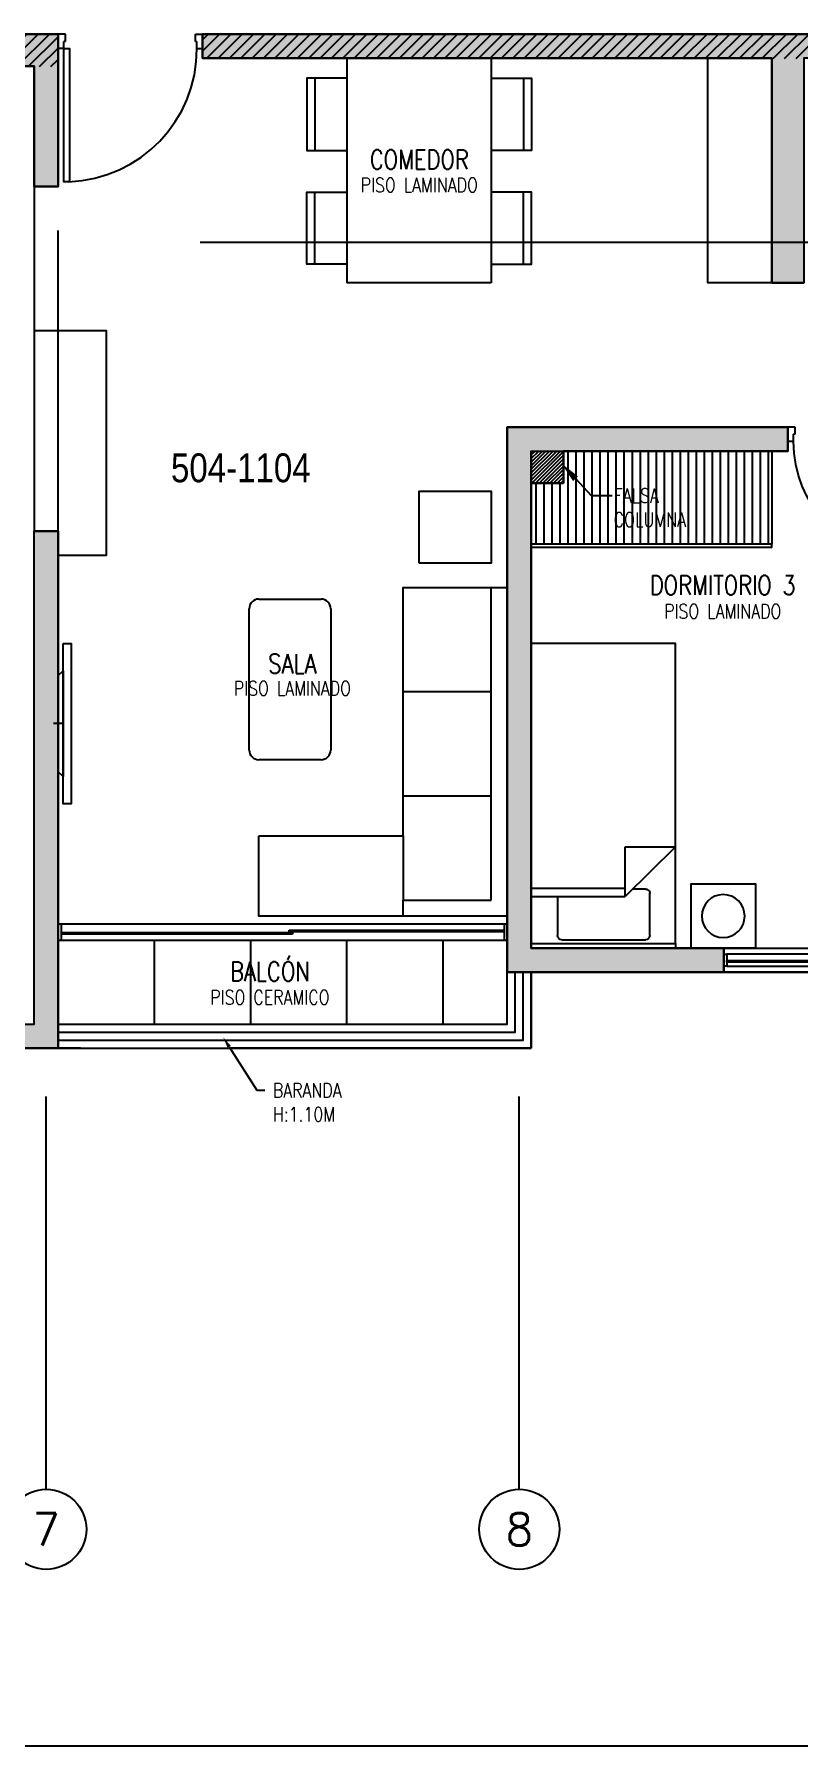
# Model space of a CAD drawing. Header units: millimetres. Extents: x -3 to 53, y -269 to 39.
# Drawn here: x 12 to 16.77, y -70.6 to -59.93 of the extents above; entities that cross this region are included whole.
import ezdxf
from ezdxf import colors
from ezdxf.entities.mleader import LeaderData, LeaderLine
from ezdxf.enums import TextEntityAlignment as Align
from ezdxf.math import Vec2, Vec3

# ---------------------------------------------------------------- set-up
doc = ezdxf.new("R2010")
doc.units = ezdxf.units.MM
doc.header["$LTSCALE"] = 15
for name, pattern in [('CENTER', [2, 1.25, -0.25, 0.25, -0.25]), ('HIDDEN2', [0.1875, 0.125, -0.0625]), ('PHANTOM', [63.5, 31.75, -6.35, 6.35, -6.35, 6.35, -6.35]), ('PHANTOM2', [1.25, 0.625, -0.125, 0.125, -0.125, 0.125, -0.125])]:
    doc.linetypes.add(name, pattern=pattern)
doc.layers.get('0').update_dxf_attribs({"color": 250})
for name, color, linetype in [('A-BARANDAS', 250, 'Continuous'), ('A-CORTE', 250, 'CENTER'), ('A-EJES', 251, 'PHANTOM'), ('A-EST HATCH', 250, 'Continuous'), ('A-EST PLACAS', 250, 'Continuous'), ('A-EST VIGAS', 250, 'HIDDEN2'), ('A-HATCH', 250, 'Continuous'), ('A-MOBILIARIO', 250, 'Continuous'), ('A-MURO BAJO', 251, 'Continuous'), ('A-NUMERACIONDEP', 251, 'Continuous'), ('A-PROYECCIONES', 250, 'HIDDEN2'), ('A-TEXTO-ACABADO PISO', 250, 'Continuous'), ('A-TEXTO-AMBIENTE', 252, 'Continuous'), ('A-TEXTO-INDICACIONES', 250, 'Continuous'), ('DLP_MOBILIARIO FIJO', 250, 'Continuous'), ('L-03_EQUIP-ACCES', 160, 'Continuous'), ('L13 Texto Grande', 150, 'Continuous'), ('MURO CF 60', 250, 'Continuous')]:
    doc.layers.add(name, color=color, linetype=linetype)
doc.layers.add('A-MUROS', color=252, linetype='Continuous', lineweight=30)
doc.styles.add('R80', font='ARIALN.TTF', dxfattribs={"height": 2.03})
doc.styles.add('ROMANS', font='romans.shx', dxfattribs={"width": 0.8})
doc.styles.add('TXT_COTAS', font='romans.shx', dxfattribs={"width": 0.8})
pattern_1 = [(45, (359.99941, -63.45593), (-0.035355339, 0.035355339), [])]

# ---------------------------------------------------------------- blocks, each defined once
blk = doc.blocks.new('A$C2493226f')
at = {"layer": 'L13 Texto Grande'}
blk.add_lwpolyline([(0, -1.1), (42.529, -1.1)], dxfattribs=at)
blk = doc.blocks.new('_Dot')
at = {"color": 0, "linetype": 'ByBlock', "lineweight": -2}
blk.add_line((-0.5, 0), (-1, 0), dxfattribs=at)
at = {"color": 0, "linetype": 'ByBlock', "const_width": 0.5}
blk.add_lwpolyline([(-0.25, 0, 1), (0.25, 0, 1)], format="xyb", close=True, dxfattribs=at)
blk = doc.blocks.new('EST.PT')
at = {"layer": 'A-EST HATCH'}
h = blk.add_hatch(color=256, dxfattribs=at)
h.dxf.hatch_style = 1
h.paths.add_polyline_path([(39.55, -2.74), (39.55, 3.325), (38.05, 3.325), (38.05, 2.575), (37.9, 2.575), (37.9, 3.525), (39.7, 3.525), (39.7, 2.65), (41.2, 2.65), (41.2, 3.15), (41.35, 3.15), (41.35, 2.45), (39.7, 2.45), (39.7, -2.74)])
h.paths.add_polyline_path([(18.45, 7.325), (20.05, 7.325), (20.05, 10.425), (18.85, 10.425), (18.85, 10.575), (20.2, 10.575), (20.2, 7.175), (18.45, 7.175)])
h.paths.add_polyline_path([(17.65, 10.575), (17.5, 10.575), (17.5, 7.175), (17.65, 7.175)])
h.paths.add_polyline_path([(12.15, 11.05), (11.85, 11.05), (11.85, 10.9), (12, 10.9), (12, 7.825), (12.15, 7.825)])
h.paths.add_polyline_path([(15.1, 10.425), (15.1, 7.325), (16.7, 7.325), (16.7, 7.175), (14.95, 7.175), (14.95, 10.575), (16.3, 10.575), (16.3, 10.425)])
h.paths.add_polyline_path([(5.85, 10.9), (5.25, 10.9), (5.25, 11.05), (6, 11.05), (6, 7.65), (4.85, 7.65), (4.85, 7.8), (5.85, 7.8)])
h.paths.add_polyline_path([(4.05, 11.05), (4.05, 7.65), (3.9, 7.65), (3.9, 11.05)])
h.paths.add_polyline_path([(3.1, 7.8), (1.5, 7.8), (1.5, 10.9), (2.7, 10.9), (2.7, 11.05), (1.35, 11.05), (1.35, 7.65), (3.1, 7.65)])
h.paths.add_polyline_path([(5.85, -2.65), (5.25, -2.65), (5.25, -2.8), (6, -2.8), (6, 0.6), (4.85, 0.6), (4.85, 0.45), (5.85, 0.45)])
h.paths.add_polyline_path([(4.05, -2.8), (4.05, 0.6), (3.9, 0.6), (3.9, -2.8)])
h.paths.add_polyline_path([(3.1, 0.45), (1.5, 0.45), (1.5, -2.65), (2.7, -2.65), (2.7, -2.8), (1.35, -2.8), (1.35, 0.6), (3.1, 0.6)])
h.paths.add_polyline_path([(8.7, 0.7), (8.85, 0.7), (8.85, -2.65), (9, -2.65), (9, -2.8), (8.7, -2.8)])
h.paths.add_polyline_path([(18.45, 0.925), (20.05, 0.925), (20.05, -2.175), (18.85, -2.175), (18.85, -2.325), (20.2, -2.325), (20.2, 1.075), (18.45, 1.075)])
h.paths.add_polyline_path([(17.65, -2.325), (17.5, -2.325), (17.5, 1.075), (17.65, 1.075)])
h.paths.add_polyline_path([(12.15, -2.8), (11.85, -2.8), (11.85, -2.65), (12, -2.65), (12, 0.425), (12.15, 0.425)])
h.paths.add_polyline_path([(15.1, -2.175), (15.1, 0.925), (16.7, 0.925), (16.7, 1.075), (14.95, 1.075), (14.95, -2.325), (16.3, -2.325), (16.3, -2.175)])
h.paths.add_polyline_path([(31.6, 7.325), (30, 7.325), (30, 10.425), (31.2, 10.425), (31.2, 10.575), (29.85, 10.575), (29.85, 7.175), (31.6, 7.175)])
h.paths.add_polyline_path([(32.4, 10.575), (32.55, 10.575), (32.55, 7.175), (32.4, 7.175)])
h.paths.add_polyline_path([(38.2, 11.05), (38.2, 10.9), (38.05, 10.9), (38.05, 7.825), (37.9, 7.825), (37.9, 11.05)])
h.paths.add_polyline_path([(34.95, 10.425), (34.95, 7.325), (33.35, 7.325), (33.35, 7.175), (35.1, 7.175), (35.1, 10.575), (33.75, 10.575), (33.75, 10.425)])
h.paths.add_polyline_path([(39.7, 5.8), (41.35, 5.8), (41.35, 5.1), (41.2, 5.1), (41.2, 5.6), (39.7, 5.6), (39.7, 4.725), (37.9, 4.725), (37.9, 5.675), (38.05, 5.675), (38.05, 4.925), (39.55, 4.925), (39.55, 10.99), (39.7, 10.99)])
h.paths.add_polyline_path([(44.2, 10.9), (44.8, 10.9), (44.8, 11.05), (44.05, 11.05), (44.05, 7.65), (45.2, 7.65), (45.2, 7.8), (44.2, 7.8)])
h.paths.add_polyline_path([(46, 11.05), (46, 7.65), (46.15, 7.65), (46.15, 11.05)])
h.paths.add_polyline_path([(46.95, 7.8), (48.55, 7.8), (48.55, 10.9), (47.35, 10.9), (47.35, 11.05), (48.7, 11.05), (48.7, 7.65), (46.95, 7.65)])
h.paths.add_polyline_path([(46, -2.8), (46, 0.6), (46.15, 0.6), (46.15, -2.8)])
h.paths.add_polyline_path([(46.95, 0.45), (48.55, 0.45), (48.55, -2.65), (47.35, -2.65), (47.35, -2.8), (48.7, -2.8), (48.7, 0.6), (46.95, 0.6)])
h.paths.add_polyline_path([(41.35, 0.7), (41.2, 0.7), (41.2, -2.65), (41.05, -2.65), (41.05, -2.8), (41.35, -2.8)])
h.paths.add_polyline_path([(31.6, 0.925), (30, 0.925), (30, -2.175), (31.2, -2.175), (31.2, -2.325), (29.85, -2.325), (29.85, 1.075), (31.6, 1.075)])
h.paths.add_polyline_path([(32.4, -2.325), (32.55, -2.325), (32.55, 1.075), (32.4, 1.075)])
h.paths.add_polyline_path([(37.9, -2.8), (38.2, -2.8), (38.2, -2.65), (38.05, -2.65), (38.05, 0.425), (37.9, 0.425)])
h.paths.add_polyline_path([(34.95, -2.175), (34.95, 0.925), (33.35, 0.925), (33.35, 1.075), (35.1, 1.075), (35.1, -2.325), (33.75, -2.325), (33.75, -2.175)])
h.paths.add_polyline_path([(10.35, 3.525), (12.15, 3.525), (12.15, 2.575), (12, 2.575), (12, 3.325), (10.5, 3.325), (10.5, -2.74), (10.35, -2.74), (10.35, 2.45), (8.7, 2.45), (8.7, 3.15), (8.85, 3.15), (8.85, 2.65), (10.35, 2.65)])
h.paths.add_polyline_path([(44.05, -2.8), (44.05, 0.6), (45.2, 0.6), (45.2, 0.45), (44.2, 0.45), (44.2, -2.65), (44.8, -2.65), (44.8, -2.8)])
h.paths.add_polyline_path([(46.953, 5.55), (47.1, 5.55), (47.1, 6.75), (44.95, 6.75), (44.95, 6.6), (45.4, 6.6), (45.4, 5), (45.6, 5), (45.6, 6.6), (46.95, 6.6), (46.95, 5.55)], flags=17)
h.paths.add_polyline_path([(46.953, 2.7), (47.1, 2.7), (47.1, 1.5), (44.95, 1.5), (44.95, 1.65), (45.4, 1.65), (45.4, 3.25), (45.6, 3.25), (45.6, 1.65), (46.95, 1.65), (46.95, 2.7)], flags=17)
h.paths.add_polyline_path([(41.2, 4.2), (44.05, 4.2), (44.05, 6.75), (44.2, 6.75), (44.2, 4.2), (46.95, 4.2), (46.95, 4.8), (47.1, 4.8), (47.1, 4.2), (49.9, 4.2), (49.9, 8.15), (49.85, 8.15), (49.85, 8.25), (50.05, 8.25), (50.05, 0), (49.85, 0), (49.85, 0.1), (49.9, 0.1), (49.9, 4.05), (47.1, 4.05), (47.1, 3.45), (46.95, 3.45), (46.95, 4.05), (44.2, 4.05), (44.2, 1.5), (44.05, 1.5), (44.05, 4.05), (41.2, 4.05)])
h.paths.add_polyline_path([(41.35, 11.05), (41.35, 7.55), (41.2, 7.55), (41.2, 10.9), (41.05, 10.9), (41.05, 11.05)])
h.paths.add_polyline_path([(10.35, 10.99), (10.35, 5.8), (8.7, 5.8), (8.7, 5.1), (8.85, 5.1), (8.85, 5.6), (10.35, 5.6), (10.35, 4.725), (12.15, 4.725), (12.15, 5.675), (12, 5.675), (12, 4.925), (10.5, 4.925), (10.5, 10.99)])
h.paths.add_polyline_path([(2.95, 4.2), (0.15, 4.2), (0.15, 8.15), (0.2, 8.15), (0.2, 8.25), (0, 8.25), (0, 0), (0.2, 0), (0.2, 0.1), (0.15, 0.1), (0.15, 4.05), (2.95, 4.05), (2.95, 3.45), (3.1, 3.45), (3.1, 4.05), (5.85, 4.05), (5.85, 1.5), (6, 1.5), (6, 4.05), (8.85, 4.05), (8.85, 4.2), (6, 4.2), (6, 6.75), (5.85, 6.75), (5.85, 4.2), (3.1, 4.2), (3.1, 4.8), (2.95, 4.8)])
h.paths.add_polyline_path([(8.7, 11.05), (9, 11.05), (9, 10.9), (8.85, 10.9), (8.85, 7.55), (8.7, 7.55)])
h.paths.add_polyline_path([(3.097, 5.55), (2.95, 5.55), (2.95, 6.75), (5.1, 6.75), (5.1, 6.6), (4.65, 6.6), (4.65, 5), (4.45, 5), (4.45, 6.6), (3.1, 6.6), (3.1, 5.55)], flags=17)
h.paths.add_polyline_path([(3.097, 2.7), (2.95, 2.7), (2.95, 1.5), (5.1, 1.5), (5.1, 1.65), (4.65, 1.65), (4.65, 3.25), (4.45, 3.25), (4.45, 1.65), (3.1, 1.65), (3.1, 2.7)], flags=17)
h.paths.add_polyline_path([(23.35, 4.725), (23.2, 4.725), (23.2, 8.425), (23.35, 8.425)])
h.paths.add_polyline_path([(27.6, 4.725), (37, 4.725), (37, 4.875), (33.45, 4.875), (33.45, 6.275), (33.25, 6.275), (33.25, 4.875), (30.35, 4.875), (30.35, 6.275), (30.2, 6.275), (30.2, 4.875), (27.8, 4.875), (27.8, 6.125), (29.45, 6.125), (29.45, 6.275), (27.175, 6.275), (27.175, 6.125), (27.6, 6.125)])
h.paths.add_polyline_path([(27.15, 4.725), (25.15, 4.725), (25.15, 4.875), (27, 4.875), (27, 8.275), (25.15, 8.275), (25.15, 8.425), (27, 8.425), (27, 10.575), (27.85, 10.575), (27.85, 10.425), (27.15, 10.425)])
h.paths.add_polyline_path([(22.45, 6.125), (22.45, 4.725), (13.05, 4.725), (13.05, 4.875), (16.6, 4.875), (16.6, 6.275), (16.8, 6.275), (16.8, 4.875), (19.7, 4.875), (19.7, 6.275), (19.85, 6.275), (19.85, 4.875), (22.25, 4.875), (22.25, 6.125), (20.6, 6.125), (20.6, 6.275), (22.845, 6.275), (22.845, 6.125)])
h.paths.add_polyline_path([(22.87, 10.425), (22.2, 10.425), (22.2, 10.575), (23.02, 10.575), (23.02, 4.725), (22.87, 4.725)])
h.paths.add_polyline_path([(23.02, 1.95), (23.02, -2.325), (22.2, -2.325), (22.2, -2.175), (22.87, -2.175), (22.87, 1.95)])
h.paths.add_polyline_path([(21.05, 1.975), (21.05, 2.125), (22.82, 2.125), (22.82, 3.375), (20.3, 3.375), (20.3, 1.975), (20.15, 1.975), (20.15, 3.375), (16.8, 3.375), (16.8, 1.975), (16.6, 1.975), (16.6, 3.375), (13.05, 3.375), (13.05, 3.525), (23.02, 3.525), (23.02, 1.975)])
h.paths.add_polyline_path([(27, 1.95), (27, -1.775), (23.35, -1.775), (23.35, 0.875), (25.7, 0.875), (25.7, 1.425), (26, 1.425), (26, 1.575), (25.55, 1.575), (25.55, 1.025), (23.35, 1.025), (23.35, 3.375), (26, 3.375), (26, 3.525), (23.2, 3.525), (23.2, -1.925), (27, -1.925), (27, -2.325), (27.85, -2.325), (27.85, -2.175), (27.15, -2.175), (27.15, 1.95)])
h.paths.add_polyline_path([(29, 1.975), (29, 2.125), (27.2, 2.125), (27.2, 3.375), (29.75, 3.375), (29.75, 1.975), (29.9, 1.975), (29.9, 3.375), (33.25, 3.375), (33.25, 1.975), (33.45, 1.975), (33.45, 3.375), (37, 3.375), (37, 3.525), (27, 3.525), (27, 1.975)])
at = {"layer": 'A-EST PLACAS'}
for points in [[(10.35, 3.525), (12.15, 3.525), (12.15, 2.575), (12, 2.575), (12, 3.325), (10.5, 3.325), (10.5, -2.74), (10.35, -2.74), (10.35, 2.45), (8.7, 2.45), (8.7, 3.15), (8.85, 3.15), (8.85, 2.65), (10.35, 2.65)], [(21.05, 1.975), (21.05, 2.125), (22.82, 2.125), (22.82, 3.375), (20.3, 3.375), (20.3, 1.975), (20.15, 1.975), (20.15, 3.375), (16.8, 3.375), (16.8, 1.975), (16.6, 1.975), (16.6, 3.375), (13.05, 3.375), (13.05, 3.525), (23.02, 3.525), (23.02, 1.975)], [(15.1, -2.175), (15.1, 0.925), (16.7, 0.925), (16.7, 1.075), (14.95, 1.075), (14.95, -2.325), (16.3, -2.325), (16.3, -2.175)], [(12.15, -2.8), (11.85, -2.8), (11.85, -2.65), (12, -2.65), (12, 0.425), (12.15, 0.425)]]:
    blk.add_lwpolyline(points, close=True, dxfattribs=at)
at = {"layer": 'A-EST VIGAS'}
for p, q in [((12, 2.575), (12, 0.425)), ((12.15, 0.425), (12.15, 2.575)), ((17.5, -2.325), (16.3, -2.325))]:
    blk.add_line(p, q, dxfattribs=at)
blk.add_lwpolyline([(15.1, -2.325), (15.1, -2.8), (12.15, -2.8)], dxfattribs=at)
blk = doc.blocks.new('A$C72FD42DB')
for p, q in [((0.325, 1.4, 0), (1.225, 1.4, 0)), ((0.325, 0), (0.325, 1.4, 0)), ((1.225, 0), (1.225, 1.4, 0)), ((0.325, 0), (1.225, 0))]:
    blk.add_line(p, q)
for points in [[(0.325, 1.285), (0.075, 1.285), (0.075, 0.835), (0.325, 0.835)], [(0.125, 1.285), (0.125, 0.835)], [(1.225, 1.285), (1.475, 1.285), (1.475, 0.835), (1.225, 0.835)], [(1.425, 1.285), (1.425, 0.835)], [(0.325, 0.125), (0.075, 0.125), (0.075, 0.575), (0.325, 0.575)], [(0.125, 0.125), (0.125, 0.575)], [(1.225, 0.125), (1.475, 0.125), (1.475, 0.575), (1.225, 0.575)], [(1.425, 0.125), (1.425, 0.575)]]:
    blk.add_lwpolyline(points)
blk = doc.blocks.new('A$C4BFA03A9')
for points in [[(0.06, -0.5), (0.11, -0.5), (0.11, 0.5), (0.06, 0.5)], [(0.03, -0.3), (0.06, -0.33), (0.06, 0.33), (0.03, 0.3)]]:
    blk.add_lwpolyline(points, close=True)
at = {"layer": 'A-PROYECCIONES', "ltscale": 0.15}
blk.add_line((0.06, 0), (0, 0), dxfattribs=at)
blk = doc.blocks.new('1 PLAZA')
for p, q in [((-0.286, -0.322), (-0.286, -0.078)), ((-0.259, -0.051), (0.262, -0.051)), ((0.289, -0.078), (0.289, -0.342)), ((-0.45, -0.322), (0.136, -0.322)), ((0.136, -0.371), (-0.45, -0.371)), ((0.45, -0.632), (0.136, -0.322)), ((0.136, -0.322), (0.136, -0.632)), ((0.262, -0.368), (0.183, -0.368)), ((0.136, -0.632), (0.45, -0.632))]:
    blk.add_line(p, q)
at = {"extrusion": (4.49068e-08, -3.60286e-08, 1), "elevation": 0}
blk.add_lwpolyline([(-0.45, -0.029), (0.45, -0.029), (0.45, 0), (-0.45, 0)], close=True, dxfattribs=at)
blk.add_lwpolyline([(-0.45, -1.9), (-0.45, -0.029), (0.45, -0.029), (0.45, -1.9)], close=True)
for centre, start, end in [((-0.259, -0.078), 90, 180), ((0.262, -0.078), 0, 90), ((0.262, -0.342), 270, 0)]:
    blk.add_arc(centre, 0.0267, start, end)
blk = doc.blocks.new('VELADOR')
blk.add_lwpolyline([(0, 0.4), (0, 0), (0.4, 0), (0.4, 0.4)], close=True)
blk.add_circle((0.2, 0.2), 0.134)
blk = doc.blocks.new('*U141')
for p, q in [((0.01, 0.755), (0.01, 0.8)), ((0.055, 0.755), (0.01, 0.755)), ((0.1, 0.765), (0.055, 0.765)), ((0.055, 0.755), (0.055, 0.765)), ((0.1, 0.765), (0.1, 0.8)), ((0.055, 0.045), (0.01, 0.045)), ((0.01, 0.045), (0.01, 0)), ((0.055, 0.045), (0.055, 0.035)), ((0.1, 0.035), (0.055, 0.035)), ((0.1, 0.035), (0.1, 0))]:
    blk.add_line(p, q)
blk.add_lwpolyline([(0.83, 0.07), (0.83, 0.035), (0.1, 0.035), (0.1, 0.07)], close=True)
at = {"linetype": 'HIDDEN2'}
blk.add_arc((0.1, 0.034), 0.731, 2.2301, 89.9672, dxfattribs=at)
blk = doc.blocks.new('VP.120')
at = {"layer": 'A-MURO BAJO'}
for p, q in [((0, 0), (1.2, 0)), ((0, -0.15), (1.2, -0.15))]:
    blk.add_line(p, q, dxfattribs=at)
at = {"layer": 'DLP_MOBILIARIO FIJO', "color": 251}
for p, q in [((0.02, -0.038), (1.18, -0.038)), ((1.18, -0.113), (0.02, -0.113))]:
    blk.add_line(p, q, dxfattribs=at)
at = {"layer": 'DLP_MOBILIARIO FIJO', "color": 6}
for points in [[(0, -0.113), (0.02, -0.113), (0.02, -0.038), (0, -0.038)], [(1.2, -0.113), (1.18, -0.113), (1.18, -0.038), (1.2, -0.038)]]:
    blk.add_lwpolyline(points, close=True, dxfattribs=at)
at = {"layer": 'DLP_MOBILIARIO FIJO', "elevation": 0}
for points in [[(0.61, -0.063), (0.02, -0.063), (0.02, -0.073), (0.61, -0.073)], [(0.59, -0.088), (1.18, -0.088), (1.18, -0.078), (0.59, -0.078)]]:
    blk.add_lwpolyline(points, close=True, dxfattribs=at)
blk = doc.blocks.new('*U140')
for p, q in [((0.01, 0.855), (0.01, 0.9)), ((0.055, 0.855), (0.01, 0.855)), ((0.1, 0.865), (0.055, 0.865)), ((0.055, 0.855), (0.055, 0.865)), ((0.1, 0.865), (0.1, 0.9)), ((0.055, 0.045), (0.01, 0.045)), ((0.01, 0.045), (0.01, 0)), ((0.055, 0.045), (0.055, 0.035)), ((0.1, 0.035), (0.055, 0.035)), ((0.1, 0.035), (0.1, 0))]:
    blk.add_line(p, q)
blk.add_lwpolyline([(0.93, 0.07), (0.93, 0.035), (0.1, 0.035), (0.1, 0.07)], close=True)
at = {"linetype": 'HIDDEN2'}
blk.add_arc((0.1, 0.034), 0.831, 2.2301, 89.9672, dxfattribs=at)
blk = doc.blocks.new('SOFA SEC')
for p, q in [((0, 0.65), (0.1, 0.65)), ((0.1, 0.65), (0.1, 0.1)), ((0.5, 0.65), (0.1, 0.65)), ((0.75, 0.65), (0.75, 0.1)), ((1.4, 0.65), (1.4, 0.1)), ((0.1, 0.1), (2.05, 0.1))]:
    blk.add_line(p, q)
blk.add_lwpolyline([(0.5, 1.55), (0.5, 0.65), (2.05, 0.65), (2.05, 0), (0, 0), (0, 1.55)], close=True)
blk = doc.blocks.new('MESA CENTRO')
for p, q in [((-0.194, 0), (0.194, 0)), ((-0.254, -0.942), (-0.254, -0.06)), ((0.254, -0.06), (0.254, -0.942)), ((0.194, -1.002), (-0.194, -1.002))]:
    blk.add_line(p, q)
for centre, start, end in [((-0.194, -0.06), 90, 180), ((0.194, -0.06), 0, 90), ((-0.194, -0.942), 180, 270), ((0.194, -0.942), 270, 0)]:
    blk.add_arc(centre, 0.06, start, end)
blk = doc.blocks.new('Cortes-Elev.')
at = {"layer": 'A-CORTE', "linetype": 'CENTER', "ltscale": 0.5}
blk.add_lwpolyline([(-1.966, 27.228), (51.86, 27.228)], dxfattribs=at)
blk = doc.blocks.new('Ejes_Torre G')
at = {"layer": 'A-EJES', "linetype": 'PHANTOM2', "ltscale": 0.5}
for points in [[(12.075, -2.75), (12.075, -0.3)], [(15.025, -2.75), (15.025, -0.3)]]:
    blk.add_lwpolyline(points, dxfattribs=at)
at = {"layer": 'A-EJES', "linetype": 'Continuous'}
for centre in [(12.075, -3), (15.025, -3)]:
    blk.add_circle(centre, 0.25, dxfattribs=at)
at = {"layer": 'A-EJES', "linetype": 'Continuous', "style": 'ROMANS'}
for s, p in [('7', (12.075, -3)), ('8', (15.025, -3))]:
    blk.add_text(s, height=0.2, dxfattribs=at).set_placement(p, align=Align.MIDDLE_CENTER)

msp = doc.modelspace()

# ---------------------------------------------------------------- hatches: boundary and pattern name
at = {"layer": 'A-HATCH'}
h = msp.add_hatch(dxfattribs=at)
h.set_pattern_fill('ANSI31', color=256, scale=0.005)
h.set_pattern_definition([(45, (78.629696, -99.130537), (-0.01122532, 0.01122532), [])])
h.paths.add_polyline_path([(15.1, -62.7289), (15.3, -62.7289), (15.3, -62.5289), (15.1, -62.5289)])
h = msp.add_hatch(dxfattribs=at)
h.set_pattern_fill('_USER', color=256, scale=0.6, double=1, pattern_type=0)
h.set_pattern_definition([(360, (12.15, -66.1039), (0, 0.6), []), (90, (12.15, -66.1039), (-0.6, 4e-17), [])])
h.paths.add_polyline_path([(14.95, -66.1039), (14.95, -65.5789), (12.15, -65.5789), (12.15, -66.1039)])
at = {"layer": 'DLP_MOBILIARIO FIJO'}
h = msp.add_hatch(dxfattribs=at)
h.set_pattern_fill('_USER', color=256, scale=0.05, angle=270, pattern_type=0)
h.set_pattern_definition([(270, (16.580003, -63.10891), (0.05, -9e-18), [])])
h.paths.add_polyline_path([(16.58, -63.1089), (16.58, -62.5289), (15.3, -62.5289), (15.3, -62.7289), (15.1, -62.7289), (15.1, -63.1089)])
at = {"layer": 'MURO CF 60'}
h = msp.add_hatch(dxfattribs=at)
h.set_pattern_fill('_USER', color=256, scale=0.05, angle=45, pattern_type=0)
h.set_pattern_definition(pattern_1)
h.paths.add_polyline_path([(12.1494, -60.1309), (10.4994, -60.1309), (10.4994, -59.9309), (12.1494, -59.9309)])
h = msp.add_hatch(dxfattribs=at)
h.set_pattern_fill('_USER', color=256, scale=0.05, angle=45, pattern_type=0)
h.set_pattern_definition(pattern_1)
h.paths.add_polyline_path([(13.0494, -59.9309), (20.1494, -59.9309), (20.1494, -60.0809), (13.0494, -60.0809)])

# ---------------------------------------------------------------- linework, layer by layer
at = {"layer": 'A-BARANDAS'}
for points in [[(12.15, -66.1539), (15, -66.1539), (15, -65.7789)], [(12.15, -66.2039), (15.05, -66.2039), (15.05, -65.7789)]]:
    msp.add_lwpolyline(points, dxfattribs=at)
at = {"layer": 'A-MOBILIARIO', "elevation": 0}
msp.add_lwpolyline([(14.4, -63.2289), (14.4, -62.7789), (14.85, -62.7789), (14.85, -63.2289)], close=True, dxfattribs=at)
at = {"layer": 'A-MURO BAJO'}
for p, q in [((14.93, -65.4789, 0), (12.17, -65.4789, 0)), ((12.17, -65.5789, 0), (14.93, -65.5789, 0)), ((15.1, -66.2539, 0), (15.1, -65.7789, 0))]:
    msp.add_line(p, q, dxfattribs=at)
at = {"layer": 'A-MURO BAJO', "elevation": 0}
msp.add_lwpolyline([(16.6, -61.4789), (16.2, -61.4789), (16.2, -60.0789), (16.6, -60.0789)], close=True, dxfattribs=at)
for points in [[(12.15, -63.1789), (12.45, -63.1789), (12.45, -61.7789), (12, -61.7789), (12, -63.0289), (12.15, -63.0289), (12.15, -63.1289)], [(12.15, -66.2539), (15.1, -66.2539)]]:
    msp.add_lwpolyline(points, dxfattribs=at)
at = {"layer": 'A-MURO BAJO'}
msp.add_lwpolyline([(12.15, -66.1039), (14.95, -66.1039), (14.95, -65.7789)], dxfattribs=at)
at = {"layer": 'A-MUROS'}
for p, q in [((12.15, -59.9289), (10.35, -59.9289)), ((12.15, -60.8789), (12.15, -59.9289)), ((23.02, -59.9289), (13.05, -59.9289)), ((13.05, -60.0789), (13.05, -59.9289)), ((16.6, -60.0789), (13.05, -60.0789)), ((16.6, -61.4789), (16.6, -60.0789)), ((12, -60.1289), (10.5, -60.1289)), ((12, -60.8789), (12, -60.1289)), ((12.15, -60.8789), (12, -60.8789)), ((16.8, -61.4789), (16.6, -61.4789)), ((14.95, -65.7789), (14.95, -62.3789)), ((14.95, -62.3789), (16.7, -62.3789)), ((16.7, -62.5289), (16.7, -62.3789)), ((15.3, -62.5289), (15.3, -62.7289)), ((15.3, -62.5289), (16.7, -62.5289)), ((15.3, -62.7289), (15.1, -62.7289)), ((15.1, -65.6289), (15.1, -62.7289)), ((12, -63.0289), (12.15, -63.0289)), ((12.15, -63.0289), (12.15, -66.2539)), ((15.1, -65.6289), (16.3, -65.6289)), ((16.3, -65.7789), (16.3, -65.6289)), ((14.95, -65.7789), (16.3, -65.7789)), ((12.15, -66.2539), (11.85, -66.2539))]:
    msp.add_line(p, q, dxfattribs=at)
at = {"layer": 'A-PROYECCIONES'}
msp.add_line((12.15, -59.9289, 0), (12.15, -59.9289, 0), dxfattribs=at)
at = {"layer": 'DLP_MOBILIARIO FIJO'}
msp.add_lwpolyline([(15.1, -62.5289), (16.6, -62.5289)], dxfattribs=at)
at = {"layer": 'DLP_MOBILIARIO FIJO', "elevation": 0}
for points in [[(15.1, -62.5289), (15.1, -63.1289), (16.6, -63.1289), (16.6, -63.1089), (15.1, -63.1089)], [(16.58, -63.1089), (16.58, -62.5289)], [(16.6, -62.5289), (16.6, -63.1089)]]:
    msp.add_lwpolyline(points, dxfattribs=at)
for points in [[(12.17, -65.4789), (12.15, -65.4789), (12.15, -65.5789), (12.17, -65.5789)], [(13.61, -65.5414), (12.17, -65.5414), (12.17, -65.5314), (13.61, -65.5314)], [(13.59, -65.5164), (14.93, -65.5164), (14.93, -65.5264), (13.59, -65.5264)], [(14.95, -65.4789), (14.93, -65.4789), (14.93, -65.5789), (14.95, -65.5789)]]:
    msp.add_lwpolyline(points, close=True, dxfattribs=at)

# ---------------------------------------------------------------- block references
at = {"xscale": -1, "rotation": 180}
msp.add_blockref('VP.120', (16.3, -65.7789, 0), dxfattribs=at)
at = {"layer": 'A-CORTE'}
msp.add_blockref('Cortes-Elev.', (0, -88.4539), dxfattribs=at)
at = {"layer": 'A-EST PLACAS'}
msp.add_blockref('EST.PT', (0, -63.4539), dxfattribs=at)
at = {"layer": 'A-MOBILIARIO'}
for name, p, rotation in [('*U140', (12.15, -59.9189, 0), 270), ('A$C72FD42DB', (15.1755, -60.0789, 0), 180), ('SOFA SEC', (14.95, -65.4289, 0), 89.99956714789805), ('MESA CENTRO', (13.5947, -63.4518, 0), 359.9999774208889)]:
    msp.add_blockref(name, p, dxfattribs=dict(at, rotation=rotation))
at = {"layer": 'A-MOBILIARIO', "xscale": -1}
for name, p, rotation in [('*U141', (17.5, -62.3689, 0), 90), ('A$C4BFA03A9', (12.12, -64.2289, 0), 180)]:
    msp.add_blockref(name, p, dxfattribs=dict(at, rotation=rotation))
at = {"layer": 'A-MOBILIARIO', "extrusion": (4.49068e-08, 3.60286e-08, -1), "rotation": 180}
for name, p, zscale in [('1 PLAZA', (-15.55, -65.6289, 0), -1.000000000000018), ('VELADOR', (-16.0971, -65.2289, 0), -1.000000000000016)]:
    msp.add_blockref(name, p, dxfattribs=dict(at, zscale=zscale))
at = {"layer": 'A-MUROS'}
msp.add_blockref('Ejes_Torre G', (0, -66.2539), dxfattribs=at)
at = {"layer": 'L-03_EQUIP-ACCES'}
msp.add_blockref('A$C2493226f', (0, -69.5039), dxfattribs=at)

# ---------------------------------------------------------------- texts
at = {"layer": 'A-TEXTO-ACABADO PISO', "char_height": 0.09, "attachment_point": 2, "rotation": 0.00002, "style": 'ROMANS'}
for width, insert in [(1.20225, (14.4013, -60.8241)), (1.20225, (16.2938, -63.4827)), (1.034523, (13.6099, -63.9642, 0))]:
    msp.add_mtext_dynamic_manual_height_columns('PISO LAMINADO', width=width, gutter_width=12.5, heights=[0], dxfattribs=dict(at, insert=insert))
at = {"layer": 'A-TEXTO-ACABADO PISO', "insert": (13.4697, -65.8909), "char_height": 0.09, "attachment_point": 2, "style": 'ROMANS'}
msp.add_mtext_dynamic_manual_height_columns('PISO CERAMICO', width=1.20225, gutter_width=12.5, heights=[0], dxfattribs=at)
at = {"layer": 'A-TEXTO-AMBIENTE', "style": 'ROMANS', "width": 0.8}
for s, p in [('COMEDOR', (14.4012, -60.7705)), ('DORMITORIO 3', (16.2936, -63.4258)), ('SALA', (13.61, -63.9153, 0)), ('BALCÓN', (13.47, -65.8341, 0))]:
    msp.add_text(s, height=0.12, dxfattribs=at).set_placement(p, align=Align.CENTER)

# ---------------------------------------------------------------- leaders
at = {"layer": 'A-NUMERACIONDEP'}
ml = msp.add_multileader_mtext('Standard', dxfattribs=at)
ml.set_content('504-1104', color=256, style='R80')
ml.set_leader_properties(color=256)
ml.set_arrow_properties(name='DOT')
ml.build(insert=Vec2(0, 0))
ml.multileader.update_dxf_attribs({"leader_type": 0, "has_text_frame": 1, "text_left_attachment_type": 2, "text_right_attachment_type": 2, "dogleg_length": 0.36, "arrow_head_size": 0.06, "scale": 0.06})
ctx = ml.context
ctx.base_point, ctx.scale, ctx.char_height, ctx.arrow_head_size, ctx.landing_gap_size, ctx.plane_origin = Vec3(12.8018, -62.6352), 0.06, 0.18, 0.06, 0.06, Vec3(12.0116, -62.6396)
ctx.left_attachment, ctx.right_attachment, ctx.text_align_type = 2, 2, 1
notes = []
notes.append((ctx, [(0, (1, 1, 0), (13.8664, -62.6352), (-1, 0), 0.0917, [(0, [(14.153, -62.2863)], 0, [])])]))
ctx.mtext.insert, ctx.mtext.width, ctx.mtext.alignment, ctx.mtext.flow_direction = Vec3(13.2883, -62.5433), 0.461923, 2, 5
at = {"layer": 'A-TEXTO-INDICACIONES'}
ml = msp.add_multileader_mtext('Standard', dxfattribs=at)
ml.set_content('FALSA COLUMNA', color=256, style='ROMANS')
ml.set_leader_properties(color=7)
ml.build(insert=Vec2(0, 0))
ml.multileader.update_dxf_attribs({"dogleg_length": 1.3073, "arrow_head_size": 0.13, "scale": 0.1})
ctx = ml.context
ctx.base_point, ctx.scale, ctx.char_height, ctx.arrow_head_size, ctx.landing_gap_size, ctx.plane_origin = Vec3(15.6041, -62.8064), 0.1, 0.09, 0.13, 0.01, Vec3(15.3896, -63.7897)
notes.append((ctx, [(0, (1, 1, 0), (15.4734, -62.8064), (1, 0), 0.1307, [(0, [(15.2874, -62.6054)], 0, [])])]))
ctx.mtext.insert, ctx.mtext.width, ctx.mtext.defined_height, ctx.mtext.flow_direction = Vec3(15.6141, -62.7614), 0.532149, 0.5349, 5
ml = msp.add_multileader_mtext('Standard', dxfattribs=at)
ml.set_content('\\pxsm1;BARANDA \\P\\pt16;H:1.10M', color=256, style='TXT_COTAS')
ml.set_leader_properties(color=256)
ml.build(insert=Vec2(0, 0))
ml.multileader.update_dxf_attribs({"dogleg_length": 0.05, "arrow_head_size": 0.07})
ctx = ml.context
ctx.base_point, ctx.char_height, ctx.arrow_head_size, ctx.landing_gap_size, ctx.plane_origin = Vec3(13.4379, -66.5155), 0.09, 0.07, 0.05, Vec3(13.0283, -66.0984)
notes.append((ctx, [(0, (1, 1, 0), (13.3879, -66.5155), (1, 0), 0.05, [(0, [(13.1781, -66.1851)], 0, [])])]))
ctx.mtext.insert, ctx.mtext.width, ctx.mtext.defined_height, ctx.mtext.flow_direction = Vec3(13.4879, -66.4705), 1.102183, 0.8046, 5
ml = msp.add_multileader_mtext('Standard', dxfattribs=at)
ml.set_content('\\pxsm1,t16;CELOSIA\\PMETALICA', color=256, style='TXT_COTAS')
ml.set_leader_properties(color=256)
ml.build(insert=Vec2(0, 0))
ml.multileader.update_dxf_attribs({"dogleg_length": 0.05, "arrow_head_size": 0.07})
ctx = ml.context
ctx.base_point, ctx.char_height, ctx.arrow_head_size, ctx.landing_gap_size, ctx.plane_origin = Vec3(11.4244, -66.5422), 0.09, 0.07, 0.05, Vec3(11.1066, -67.0119)
notes.append((ctx, [(0, (1, 1, 0), (11.3744, -66.5422), (1, 0), 0.05, [(0, [(11.2413, -66.245)], 0, [])])]))
ctx.mtext.insert, ctx.mtext.width, ctx.mtext.defined_height, ctx.mtext.flow_direction = Vec3(11.4744, -66.4972), 1.024058, 0.5146, 5
for ctx, leaders in notes:
    for number, flags, end, landing, length, lines in leaders:
        leader = LeaderData()
        leader.index, (leader.has_last_leader_line, leader.has_dogleg_vector, leader.attachment_direction) = number, flags
        leader.last_leader_point, leader.dogleg_vector, leader.dogleg_length = Vec3(end), Vec3(landing), length
        for number, points, colour, breaks in lines:
            line = LeaderLine()
            line.index, line.vertices, line.color, line.breaks = number, Vec3.list(points), colors.encode_raw_color(colour), breaks
            leader.lines.append(line)
        ctx.leaders.append(leader)

doc.saveas('drawing.dxf')
